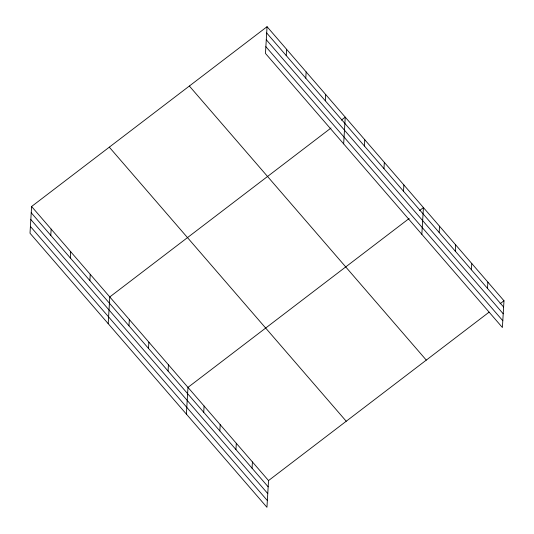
<?xml version="1.0" encoding="UTF-8"?>
<svg xmlns="http://www.w3.org/2000/svg" width="534" height="534" viewBox="0 0 534 534"><rect width="100%" height="100%" fill="white"/><g stroke="black" fill="none" stroke-linecap="round" stroke-linejoin="round"><path stroke-width="0.8" d="M31.599 206.498L30.011 233.224L266.947 507.3L268.535 480.573L31.599 206.498L267.053 26.7L503.989 300.776L502.401 327.502L265.465 53.427L267.053 26.7M50.777 235.374L51.151 229.113M70.321 257.982L70.695 251.721M89.872 280.597L90.239 274.336M108.202 323.671L109.79 296.944L331 128.02M128.961 325.813L129.335 319.559M148.512 348.428L148.879 342.167M168.056 371.037L168.43 364.775M186.386 414.117L187.975 387.39L409.184 218.466M203.714 412.288L204.088 406.027M219.828 430.925L220.202 424.663M235.941 449.561L236.308 443.3M252.048 468.198L252.422 461.937M286.231 55.569L286.604 49.308M305.775 78.184L306.149 71.923M325.326 100.793L325.693 94.531M343.656 143.866L345.244 117.146L341.359 120.11M364.415 146.016L364.789 139.754M383.966 168.624L384.333 162.369M403.51 191.239L403.884 184.978M421.84 234.313L423.429 207.593L419.544 210.556M439.168 232.484L439.542 226.229M455.282 251.127L455.656 244.866M471.395 269.763L471.762 263.502M487.502 288.4L487.876 282.139M268.535 480.573L489.097 312.15M500.104 303.739L503.989 300.776M266.68 32.961L503.615 307.037M266.279 39.716L503.215 313.792M265.865 46.672L502.801 320.747M189.356 86.034L426.286 360.11M109.303 147.164L346.232 421.239M31.232 212.759L268.161 486.834M30.825 219.514L267.761 493.59M30.418 226.469L267.347 500.545"/></g></svg>
